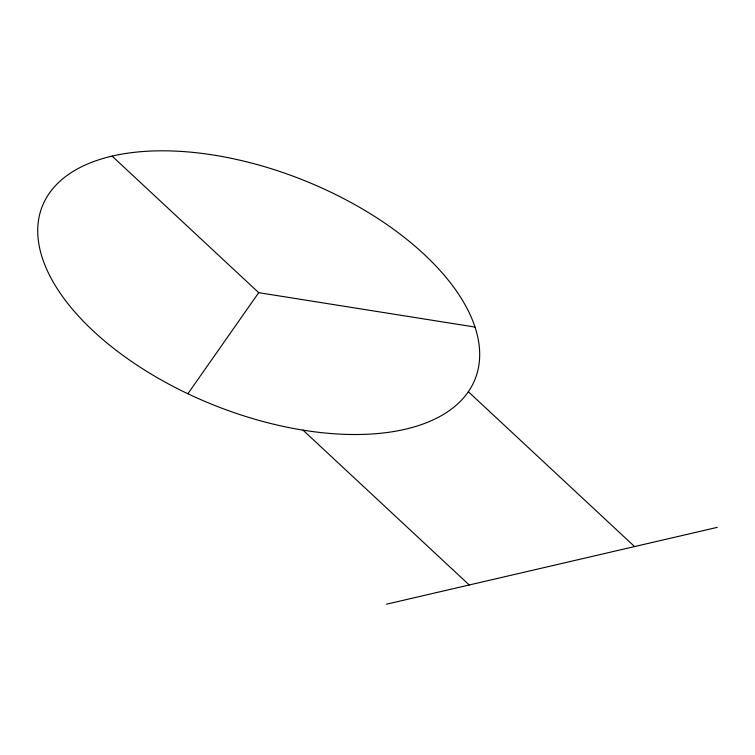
<?xml version="1.0" encoding="UTF-8"?>
<svg xmlns="http://www.w3.org/2000/svg" width="755" height="755" viewBox="0 0 755 755"><rect width="100%" height="100%" fill="white"/><g stroke="black" fill="none" stroke-linecap="round" stroke-linejoin="round"><path stroke-width="1.13" d="M187.882 393.761L258.71 292.666L474.999 327.075M386.569 604.179L717.25 527.367M468.336 391.722L634.577 546.573M112.108 156.115L258.71 292.666M303 430.123L469.232 584.974M100.528 337.523A233.012 121.055 21.8 0 0 471.431 386.777A233.012 121.055 21.8 0 0 204.171 153.69A233.012 121.055 21.8 0 0 100.528 337.523"/></g></svg>
